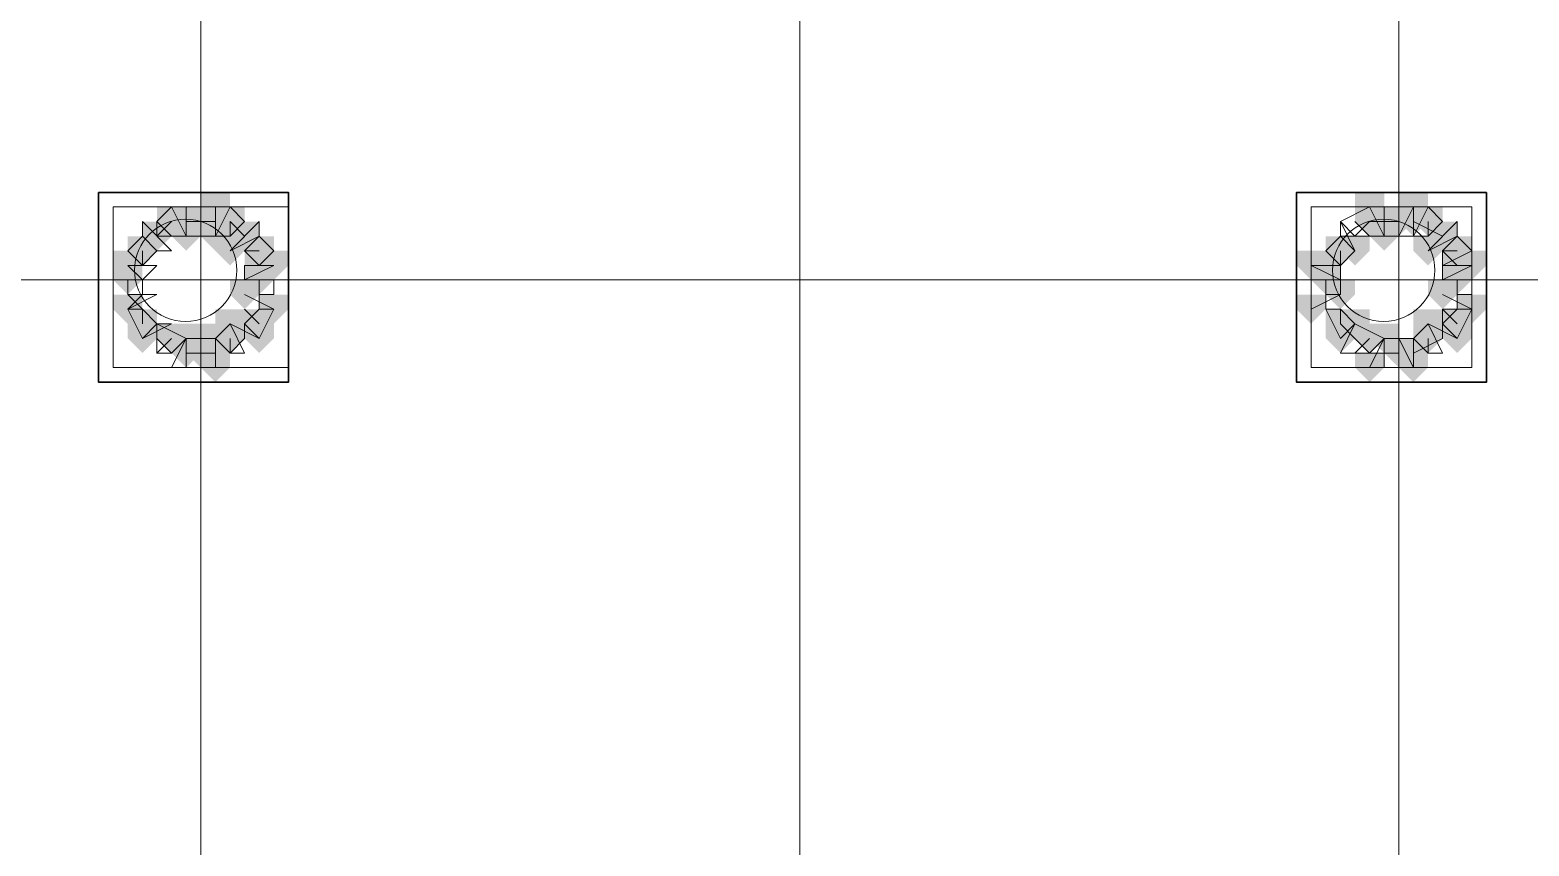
# Model space of a CAD drawing. Header units: millimetres. Extents: x 2315 to 4619, y 1334 to 1897.
# Drawn here: x 3818.82 to 3825.09, y 1554.84 to 1558.26 of the extents above; entities that cross this region are included whole.
import ezdxf

# ---------------------------------------------------------------- set-up
doc = ezdxf.new("R2010")
doc.units = ezdxf.units.MM
for name, color, linetype, true_color in [('PDF_10', 7, 'Continuous', 0x00b85c), ('PDF_AXIS', 7, 'Continuous', 0x00b85c), ('PDF_柱构件', 7, 'Continuous', 0x00b85c), ('PDF_转运站初步方案', 7, 'Continuous', 0x00b85c)]:
    doc.layers.add(name, color=color, linetype=linetype, true_color=true_color)
doc.layers.add('PDF_中心线层', color=1, linetype='Continuous')
doc.layers.add('PDF_粗实线层', color=7, linetype='Continuous')

msp = doc.modelspace()

# ---------------------------------------------------------------- hatches: boundary and pattern name
at = {"layer": 'PDF_10', "transparency": 33554559}
for points in [[(3819.4122, 1557.5163), (3819.3511, 1557.5163), (3819.3511, 1557.4552), (3819.4122, 1557.3941), (3819.4733, 1557.4552), (3819.4733, 1557.5163)], [(3819.4122, 1557.5163), (3819.3511, 1557.5163), (3819.3511, 1557.4552), (3819.4122, 1557.3941), (3819.4733, 1557.4552), (3819.4733, 1557.5163)], [(3819.5343, 1557.5163), (3819.4733, 1557.5163), (3819.4733, 1557.4552), (3819.5343, 1557.3941), (3819.5954, 1557.4552), (3819.5954, 1557.5163)], [(3819.5343, 1557.5163), (3819.4733, 1557.5163), (3819.4733, 1557.4552), (3819.5343, 1557.3941), (3819.5954, 1557.4552), (3819.5954, 1557.5163)], [(3819.6565, 1557.5163), (3819.5954, 1557.5163), (3819.5954, 1557.4552), (3819.6565, 1557.3941), (3819.7176, 1557.4552), (3819.7176, 1557.5163)], [(3819.6565, 1557.5163), (3819.5954, 1557.5163), (3819.5954, 1557.4552), (3819.6565, 1557.3941), (3819.7176, 1557.4552), (3819.7176, 1557.5163)], [(3824.4208, 1557.5163), (3824.3598, 1557.5163), (3824.3598, 1557.4552), (3824.4208, 1557.3941), (3824.4819, 1557.4552), (3824.4819, 1557.5163)], [(3824.4208, 1557.5163), (3824.3598, 1557.5163), (3824.3598, 1557.4552), (3824.4208, 1557.3941), (3824.4819, 1557.4552), (3824.4819, 1557.5163)], [(3824.543, 1557.5163), (3824.4819, 1557.5163), (3824.4819, 1557.4552), (3824.543, 1557.3941), (3824.6041, 1557.4552), (3824.6041, 1557.5163)], [(3824.543, 1557.5163), (3824.4819, 1557.5163), (3824.4819, 1557.4552), (3824.543, 1557.3941), (3824.6041, 1557.4552), (3824.6041, 1557.5163)], [(3824.6652, 1557.5163), (3824.6041, 1557.5163), (3824.6041, 1557.4552), (3824.6652, 1557.3941), (3824.7262, 1557.4552), (3824.7262, 1557.5163)], [(3824.6652, 1557.5163), (3824.6041, 1557.5163), (3824.6041, 1557.4552), (3824.6652, 1557.3941), (3824.7262, 1557.4552), (3824.7262, 1557.5163)], [(3819.29, 1557.3941), (3819.2289, 1557.3941), (3819.2289, 1557.333), (3819.29, 1557.272), (3819.3511, 1557.333), (3819.3511, 1557.3941)], [(3819.29, 1557.3941), (3819.2289, 1557.3941), (3819.2289, 1557.333), (3819.29, 1557.272), (3819.3511, 1557.333), (3819.3511, 1557.3941)], [(3819.29, 1557.3941), (3819.2289, 1557.3941), (3819.2289, 1557.333), (3819.29, 1557.272), (3819.3511, 1557.333), (3819.3511, 1557.3941)], [(3819.7787, 1557.3941), (3819.7176, 1557.3941), (3819.7176, 1557.333), (3819.7787, 1557.272), (3819.8398, 1557.333), (3819.8398, 1557.3941)], [(3819.7787, 1557.3941), (3819.7176, 1557.3941), (3819.7176, 1557.333), (3819.7787, 1557.272), (3819.8398, 1557.333), (3819.8398, 1557.3941)], [(3824.2987, 1557.3941), (3824.2376, 1557.3941), (3824.2376, 1557.333), (3824.2987, 1557.272), (3824.3598, 1557.333), (3824.3598, 1557.3941)], [(3824.2987, 1557.3941), (3824.2376, 1557.3941), (3824.2376, 1557.333), (3824.2987, 1557.272), (3824.3598, 1557.333), (3824.3598, 1557.3941)], [(3824.2987, 1557.3941), (3824.2376, 1557.3941), (3824.2376, 1557.333), (3824.2987, 1557.272), (3824.3598, 1557.333), (3824.3598, 1557.3941)], [(3824.7873, 1557.3941), (3824.7262, 1557.3941), (3824.7262, 1557.333), (3824.7873, 1557.272), (3824.8484, 1557.333), (3824.8484, 1557.3941)], [(3824.7873, 1557.3941), (3824.7262, 1557.3941), (3824.7262, 1557.333), (3824.7873, 1557.272), (3824.8484, 1557.333), (3824.8484, 1557.3941)], [(3819.2289, 1557.272), (3819.1679, 1557.272), (3819.1679, 1557.2109), (3819.2289, 1557.1498), (3819.29, 1557.2109), (3819.29, 1557.272)], [(3819.2289, 1557.272), (3819.1679, 1557.272), (3819.1679, 1557.2109), (3819.2289, 1557.1498), (3819.29, 1557.2109), (3819.29, 1557.272)], [(3819.7787, 1557.272), (3819.7176, 1557.272), (3819.7176, 1557.2109), (3819.7787, 1557.1498), (3819.8398, 1557.2109), (3819.8398, 1557.272)], [(3819.7787, 1557.272), (3819.7176, 1557.272), (3819.7176, 1557.2109), (3819.7787, 1557.1498), (3819.8398, 1557.2109), (3819.8398, 1557.272)], [(3824.2376, 1557.272), (3824.1765, 1557.272), (3824.1765, 1557.2109), (3824.2376, 1557.1498), (3824.2987, 1557.2109), (3824.2987, 1557.272)], [(3824.2376, 1557.272), (3824.1765, 1557.272), (3824.1765, 1557.2109), (3824.2376, 1557.1498), (3824.2987, 1557.2109), (3824.2987, 1557.272)], [(3824.7873, 1557.272), (3824.7262, 1557.272), (3824.7262, 1557.2109), (3824.7873, 1557.1498), (3824.8484, 1557.2109), (3824.8484, 1557.272)], [(3824.7873, 1557.272), (3824.7262, 1557.272), (3824.7262, 1557.2109), (3824.7873, 1557.1498), (3824.8484, 1557.2109), (3824.8484, 1557.272)], [(3819.29, 1557.0887), (3819.2289, 1557.0887), (3819.2289, 1557.0276), (3819.29, 1556.9666), (3819.3511, 1557.0276), (3819.3511, 1557.0887)], [(3819.29, 1557.0887), (3819.2289, 1557.0887), (3819.2289, 1557.0276), (3819.29, 1556.9666), (3819.3511, 1557.0276), (3819.3511, 1557.0887)], [(3819.7787, 1557.0887), (3819.7176, 1557.0887), (3819.7176, 1557.0276), (3819.7787, 1556.9666), (3819.8398, 1557.0276), (3819.8398, 1557.0887)], [(3819.7787, 1557.0887), (3819.7176, 1557.0887), (3819.7176, 1557.0276), (3819.7787, 1556.9666), (3819.8398, 1557.0276), (3819.8398, 1557.0887)], [(3824.2987, 1557.0887), (3824.2376, 1557.0887), (3824.2376, 1557.0276), (3824.2987, 1556.9666), (3824.3598, 1557.0276), (3824.3598, 1557.0887)], [(3824.2987, 1557.0887), (3824.2376, 1557.0887), (3824.2376, 1557.0276), (3824.2987, 1556.9666), (3824.3598, 1557.0276), (3824.3598, 1557.0887)], [(3824.7873, 1557.0887), (3824.7262, 1557.0887), (3824.7262, 1557.0276), (3824.7873, 1556.9666), (3824.8484, 1557.0276), (3824.8484, 1557.0887)], [(3824.7873, 1557.0887), (3824.7262, 1557.0887), (3824.7262, 1557.0276), (3824.7873, 1556.9666), (3824.8484, 1557.0276), (3824.8484, 1557.0887)], [(3819.4122, 1557.0276), (3819.3511, 1557.0276), (3819.3511, 1556.9666), (3819.4122, 1556.9055), (3819.4733, 1556.9666), (3819.4733, 1557.0276)], [(3819.4122, 1557.0276), (3819.3511, 1557.0276), (3819.3511, 1556.9666), (3819.4122, 1556.9055), (3819.4733, 1556.9666), (3819.4733, 1557.0276)], [(3819.6565, 1557.0276), (3819.5954, 1557.0276), (3819.5954, 1556.9666), (3819.6565, 1556.9055), (3819.7176, 1556.9666), (3819.7176, 1557.0276)], [(3819.6565, 1557.0276), (3819.5954, 1557.0276), (3819.5954, 1556.9666), (3819.6565, 1556.9055), (3819.7176, 1556.9666), (3819.7176, 1557.0276)], [(3824.4208, 1557.0276), (3824.3598, 1557.0276), (3824.3598, 1556.9666), (3824.4208, 1556.9055), (3824.4819, 1556.9666), (3824.4819, 1557.0276)], [(3824.4208, 1557.0276), (3824.3598, 1557.0276), (3824.3598, 1556.9666), (3824.4208, 1556.9055), (3824.4819, 1556.9666), (3824.4819, 1557.0276)], [(3824.6652, 1557.0276), (3824.6041, 1557.0276), (3824.6041, 1556.9666), (3824.6652, 1556.9055), (3824.7262, 1556.9666), (3824.7262, 1557.0276)], [(3824.6652, 1557.0276), (3824.6041, 1557.0276), (3824.6041, 1556.9666), (3824.6652, 1556.9055), (3824.7262, 1556.9666), (3824.7262, 1557.0276)], [(3819.5343, 1556.9666), (3819.4733, 1556.9666), (3819.4733, 1556.9055), (3819.5343, 1556.8444), (3819.5954, 1556.9055), (3819.5954, 1556.9666)], [(3819.5343, 1556.9666), (3819.4733, 1556.9666), (3819.4733, 1556.9055), (3819.5343, 1556.8444), (3819.5954, 1556.9055), (3819.5954, 1556.9666)], [(3824.543, 1556.9666), (3824.4819, 1556.9666), (3824.4819, 1556.9055), (3824.543, 1556.8444), (3824.6041, 1556.9055), (3824.6041, 1556.9666)], [(3824.543, 1556.9666), (3824.4819, 1556.9666), (3824.4819, 1556.9055), (3824.543, 1556.8444), (3824.6041, 1556.9055), (3824.6041, 1556.9666)]]:
    msp.add_hatch(color=6, dxfattribs=at).paths.add_polyline_path(points)
at = {"layer": 'PDF_柱构件', "transparency": 33554559}
for points in [[(3819.5954, 1557.5774), (3819.5343, 1557.5774), (3819.5343, 1557.5163), (3819.5954, 1557.4552), (3819.6565, 1557.5163), (3819.6565, 1557.5774)], [(3824.4208, 1557.5774), (3824.3598, 1557.5774), (3824.3598, 1557.5163), (3824.4208, 1557.4552), (3824.4819, 1557.5163), (3824.4819, 1557.5774)], [(3824.6041, 1557.5774), (3824.543, 1557.5774), (3824.543, 1557.5163), (3824.6041, 1557.4552), (3824.6652, 1557.5163), (3824.6652, 1557.5774)], [(3819.4733, 1557.5163), (3819.4122, 1557.5163), (3819.4122, 1557.4552), (3819.4733, 1557.3941), (3819.5343, 1557.4552), (3819.5343, 1557.5163)], [(3819.5954, 1557.5163), (3819.5343, 1557.5163), (3819.5343, 1557.4552), (3819.5954, 1557.3941), (3819.6565, 1557.4552), (3819.6565, 1557.5163)], [(3824.6041, 1557.5163), (3824.543, 1557.5163), (3824.543, 1557.4552), (3824.6041, 1557.3941), (3824.6652, 1557.4552), (3824.6652, 1557.5163)], [(3819.3511, 1557.4552), (3819.29, 1557.4552), (3819.29, 1557.3941), (3819.3511, 1557.333), (3819.4122, 1557.3941), (3819.4122, 1557.4552)], [(3819.4733, 1557.4552), (3819.4122, 1557.4552), (3819.4122, 1557.3941), (3819.4733, 1557.333), (3819.5343, 1557.3941), (3819.5343, 1557.4552)], [(3819.5954, 1557.4552), (3819.5343, 1557.4552), (3819.5343, 1557.3941), (3819.5954, 1557.333), (3819.6565, 1557.3941), (3819.6565, 1557.4552)], [(3819.7176, 1557.4552), (3819.6565, 1557.4552), (3819.6565, 1557.3941), (3819.7176, 1557.333), (3819.7787, 1557.3941), (3819.7787, 1557.4552)], [(3824.4819, 1557.4552), (3824.4208, 1557.4552), (3824.4208, 1557.3941), (3824.4819, 1557.333), (3824.543, 1557.3941), (3824.543, 1557.4552)], [(3824.7262, 1557.4552), (3824.6652, 1557.4552), (3824.6652, 1557.3941), (3824.7262, 1557.333), (3824.7873, 1557.3941), (3824.7873, 1557.4552)], [(3819.6565, 1557.3941), (3819.5954, 1557.3941), (3819.5954, 1557.333), (3819.6565, 1557.272), (3819.7176, 1557.333), (3819.7176, 1557.3941)], [(3824.3598, 1557.3941), (3824.2987, 1557.3941), (3824.2987, 1557.333), (3824.3598, 1557.272), (3824.4208, 1557.333), (3824.4208, 1557.3941)], [(3824.6652, 1557.3941), (3824.6041, 1557.3941), (3824.6041, 1557.333), (3824.6652, 1557.272), (3824.7262, 1557.333), (3824.7262, 1557.3941)], [(3819.2289, 1557.333), (3819.1679, 1557.333), (3819.1679, 1557.272), (3819.2289, 1557.2109), (3819.29, 1557.272), (3819.29, 1557.333)], [(3819.7787, 1557.333), (3819.7176, 1557.333), (3819.7176, 1557.272), (3819.7787, 1557.2109), (3819.8398, 1557.272), (3819.8398, 1557.333)], [(3819.8398, 1557.333), (3819.7787, 1557.333), (3819.7787, 1557.272), (3819.8398, 1557.2109), (3819.9008, 1557.272), (3819.9008, 1557.333)], [(3824.1765, 1557.333), (3824.1154, 1557.333), (3824.1154, 1557.272), (3824.1765, 1557.2109), (3824.2376, 1557.272), (3824.2376, 1557.333)], [(3824.2376, 1557.333), (3824.1765, 1557.333), (3824.1765, 1557.272), (3824.2376, 1557.2109), (3824.2987, 1557.272), (3824.2987, 1557.333)], [(3824.7873, 1557.333), (3824.7262, 1557.333), (3824.7262, 1557.272), (3824.7873, 1557.2109), (3824.8484, 1557.272), (3824.8484, 1557.333)], [(3824.8484, 1557.333), (3824.7873, 1557.333), (3824.7873, 1557.272), (3824.8484, 1557.2109), (3824.9095, 1557.272), (3824.9095, 1557.333)], [(3819.2289, 1557.1498), (3819.1679, 1557.1498), (3819.1679, 1557.0887), (3819.2289, 1557.0276), (3819.29, 1557.0887), (3819.29, 1557.1498)], [(3819.7176, 1557.2109), (3819.6565, 1557.2109), (3819.6565, 1557.1498), (3819.7176, 1557.0887), (3819.7787, 1557.1498), (3819.7787, 1557.2109)], [(3819.8398, 1557.1498), (3819.7787, 1557.1498), (3819.7787, 1557.0887), (3819.8398, 1557.0276), (3819.9008, 1557.0887), (3819.9008, 1557.1498)], [(3824.1765, 1557.1498), (3824.1154, 1557.1498), (3824.1154, 1557.0887), (3824.1765, 1557.0276), (3824.2376, 1557.0887), (3824.2376, 1557.1498)], [(3824.2987, 1557.2109), (3824.2376, 1557.2109), (3824.2376, 1557.1498), (3824.2987, 1557.0887), (3824.3598, 1557.1498), (3824.3598, 1557.2109)], [(3824.7262, 1557.2109), (3824.6652, 1557.2109), (3824.6652, 1557.1498), (3824.7262, 1557.0887), (3824.7873, 1557.1498), (3824.7873, 1557.2109)], [(3824.8484, 1557.1498), (3824.7873, 1557.1498), (3824.7873, 1557.0887), (3824.8484, 1557.0276), (3824.9095, 1557.0887), (3824.9095, 1557.1498)], [(3819.6565, 1557.0887), (3819.5954, 1557.0887), (3819.5954, 1557.0276), (3819.6565, 1556.9666), (3819.7176, 1557.0276), (3819.7176, 1557.0887)], [(3824.3598, 1557.0887), (3824.2987, 1557.0887), (3824.2987, 1557.0276), (3824.3598, 1556.9666), (3824.4208, 1557.0276), (3824.4208, 1557.0887)], [(3824.6652, 1557.0887), (3824.6041, 1557.0887), (3824.6041, 1557.0276), (3824.6652, 1556.9666), (3824.7262, 1557.0276), (3824.7262, 1557.0887)], [(3819.29, 1557.0276), (3819.2289, 1557.0276), (3819.2289, 1556.9666), (3819.29, 1556.9055), (3819.3511, 1556.9666), (3819.3511, 1557.0276)], [(3819.4733, 1557.0276), (3819.4122, 1557.0276), (3819.4122, 1556.9666), (3819.4733, 1556.9055), (3819.5343, 1556.9666), (3819.5343, 1557.0276)], [(3819.5954, 1557.0276), (3819.5343, 1557.0276), (3819.5343, 1556.9666), (3819.5954, 1556.9055), (3819.6565, 1556.9666), (3819.6565, 1557.0276)], [(3819.7787, 1557.0276), (3819.7176, 1557.0276), (3819.7176, 1556.9666), (3819.7787, 1556.9055), (3819.8398, 1556.9666), (3819.8398, 1557.0276)], [(3824.2987, 1557.0276), (3824.2376, 1557.0276), (3824.2376, 1556.9666), (3824.2987, 1556.9055), (3824.3598, 1556.9666), (3824.3598, 1557.0276)], [(3824.4819, 1557.0276), (3824.4208, 1557.0276), (3824.4208, 1556.9666), (3824.4819, 1556.9055), (3824.543, 1556.9666), (3824.543, 1557.0276)], [(3824.7873, 1557.0276), (3824.7262, 1557.0276), (3824.7262, 1556.9666), (3824.7873, 1556.9055), (3824.8484, 1556.9666), (3824.8484, 1557.0276)], [(3819.4733, 1556.9666), (3819.4122, 1556.9666), (3819.4122, 1556.9055), (3819.4733, 1556.8444), (3819.5343, 1556.9055), (3819.5343, 1556.9666)], [(3819.5954, 1556.9666), (3819.5343, 1556.9666), (3819.5343, 1556.9055), (3819.5954, 1556.8444), (3819.6565, 1556.9055), (3819.6565, 1556.9666)], [(3824.6041, 1556.9666), (3824.543, 1556.9666), (3824.543, 1556.9055), (3824.6041, 1556.8444), (3824.6652, 1556.9055), (3824.6652, 1556.9666)], [(3819.5954, 1556.9055), (3819.5343, 1556.9055), (3819.5343, 1556.8444), (3819.5954, 1556.7833), (3819.6565, 1556.8444), (3819.6565, 1556.9055)], [(3824.4208, 1556.9055), (3824.3598, 1556.9055), (3824.3598, 1556.8444), (3824.4208, 1556.7833), (3824.4819, 1556.8444), (3824.4819, 1556.9055)], [(3824.6041, 1556.9055), (3824.543, 1556.9055), (3824.543, 1556.8444), (3824.6041, 1556.7833), (3824.6652, 1556.8444), (3824.6652, 1556.9055)]]:
    msp.add_hatch(color=6, dxfattribs=at).paths.add_polyline_path(points)
at = {"layer": 'PDF_转运站初步方案', "transparency": 33554559}
for points in [[(3819.4122, 1557.5163), (3819.3511, 1557.5163), (3819.3511, 1557.4552), (3819.4122, 1557.3941), (3819.4733, 1557.4552), (3819.4733, 1557.5163)], [(3819.4122, 1557.5163), (3819.3511, 1557.5163), (3819.3511, 1557.4552), (3819.4122, 1557.3941), (3819.4733, 1557.4552), (3819.4733, 1557.5163)], [(3819.5343, 1557.5163), (3819.4733, 1557.5163), (3819.4733, 1557.4552), (3819.5343, 1557.3941), (3819.5954, 1557.4552), (3819.5954, 1557.5163)], [(3819.5343, 1557.5163), (3819.4733, 1557.5163), (3819.4733, 1557.4552), (3819.5343, 1557.3941), (3819.5954, 1557.4552), (3819.5954, 1557.5163)], [(3819.6565, 1557.5163), (3819.5954, 1557.5163), (3819.5954, 1557.4552), (3819.6565, 1557.3941), (3819.7176, 1557.4552), (3819.7176, 1557.5163)], [(3819.6565, 1557.5163), (3819.5954, 1557.5163), (3819.5954, 1557.4552), (3819.6565, 1557.3941), (3819.7176, 1557.4552), (3819.7176, 1557.5163)], [(3824.4208, 1557.5163), (3824.3598, 1557.5163), (3824.3598, 1557.4552), (3824.4208, 1557.3941), (3824.4819, 1557.4552), (3824.4819, 1557.5163)], [(3824.4208, 1557.5163), (3824.3598, 1557.5163), (3824.3598, 1557.4552), (3824.4208, 1557.3941), (3824.4819, 1557.4552), (3824.4819, 1557.5163)], [(3824.543, 1557.5163), (3824.4819, 1557.5163), (3824.4819, 1557.4552), (3824.543, 1557.3941), (3824.6041, 1557.4552), (3824.6041, 1557.5163)], [(3824.543, 1557.5163), (3824.4819, 1557.5163), (3824.4819, 1557.4552), (3824.543, 1557.3941), (3824.6041, 1557.4552), (3824.6041, 1557.5163)], [(3824.6652, 1557.5163), (3824.6041, 1557.5163), (3824.6041, 1557.4552), (3824.6652, 1557.3941), (3824.7262, 1557.4552), (3824.7262, 1557.5163)], [(3824.6652, 1557.5163), (3824.6041, 1557.5163), (3824.6041, 1557.4552), (3824.6652, 1557.3941), (3824.7262, 1557.4552), (3824.7262, 1557.5163)], [(3819.29, 1557.3941), (3819.2289, 1557.3941), (3819.2289, 1557.333), (3819.29, 1557.272), (3819.3511, 1557.333), (3819.3511, 1557.3941)], [(3819.29, 1557.3941), (3819.2289, 1557.3941), (3819.2289, 1557.333), (3819.29, 1557.272), (3819.3511, 1557.333), (3819.3511, 1557.3941)], [(3819.7787, 1557.3941), (3819.7176, 1557.3941), (3819.7176, 1557.333), (3819.7787, 1557.272), (3819.8398, 1557.333), (3819.8398, 1557.3941)], [(3819.7787, 1557.3941), (3819.7176, 1557.3941), (3819.7176, 1557.333), (3819.7787, 1557.272), (3819.8398, 1557.333), (3819.8398, 1557.3941)], [(3824.2987, 1557.3941), (3824.2376, 1557.3941), (3824.2376, 1557.333), (3824.2987, 1557.272), (3824.3598, 1557.333), (3824.3598, 1557.3941)], [(3824.2987, 1557.3941), (3824.2376, 1557.3941), (3824.2376, 1557.333), (3824.2987, 1557.272), (3824.3598, 1557.333), (3824.3598, 1557.3941)], [(3824.7873, 1557.3941), (3824.7262, 1557.3941), (3824.7262, 1557.333), (3824.7873, 1557.272), (3824.8484, 1557.333), (3824.8484, 1557.3941)], [(3824.7873, 1557.3941), (3824.7262, 1557.3941), (3824.7262, 1557.333), (3824.7873, 1557.272), (3824.8484, 1557.333), (3824.8484, 1557.3941)], [(3819.2289, 1557.272), (3819.1679, 1557.272), (3819.1679, 1557.2109), (3819.2289, 1557.1498), (3819.29, 1557.2109), (3819.29, 1557.272)], [(3819.2289, 1557.272), (3819.1679, 1557.272), (3819.1679, 1557.2109), (3819.2289, 1557.1498), (3819.29, 1557.2109), (3819.29, 1557.272)], [(3819.7787, 1557.272), (3819.7176, 1557.272), (3819.7176, 1557.2109), (3819.7787, 1557.1498), (3819.8398, 1557.2109), (3819.8398, 1557.272)], [(3819.7787, 1557.272), (3819.7176, 1557.272), (3819.7176, 1557.2109), (3819.7787, 1557.1498), (3819.8398, 1557.2109), (3819.8398, 1557.272)], [(3824.2376, 1557.272), (3824.1765, 1557.272), (3824.1765, 1557.2109), (3824.2376, 1557.1498), (3824.2987, 1557.2109), (3824.2987, 1557.272)], [(3824.2376, 1557.272), (3824.1765, 1557.272), (3824.1765, 1557.2109), (3824.2376, 1557.1498), (3824.2987, 1557.2109), (3824.2987, 1557.272)], [(3824.7873, 1557.272), (3824.7262, 1557.272), (3824.7262, 1557.2109), (3824.7873, 1557.1498), (3824.8484, 1557.2109), (3824.8484, 1557.272)], [(3824.7873, 1557.272), (3824.7262, 1557.272), (3824.7262, 1557.2109), (3824.7873, 1557.1498), (3824.8484, 1557.2109), (3824.8484, 1557.272)], [(3819.29, 1557.0887), (3819.2289, 1557.0887), (3819.2289, 1557.0276), (3819.29, 1556.9666), (3819.3511, 1557.0276), (3819.3511, 1557.0887)], [(3819.29, 1557.0887), (3819.2289, 1557.0887), (3819.2289, 1557.0276), (3819.29, 1556.9666), (3819.3511, 1557.0276), (3819.3511, 1557.0887)], [(3819.7787, 1557.0887), (3819.7176, 1557.0887), (3819.7176, 1557.0276), (3819.7787, 1556.9666), (3819.8398, 1557.0276), (3819.8398, 1557.0887)], [(3819.7787, 1557.0887), (3819.7176, 1557.0887), (3819.7176, 1557.0276), (3819.7787, 1556.9666), (3819.8398, 1557.0276), (3819.8398, 1557.0887)], [(3824.2987, 1557.0887), (3824.2376, 1557.0887), (3824.2376, 1557.0276), (3824.2987, 1556.9666), (3824.3598, 1557.0276), (3824.3598, 1557.0887)], [(3824.2987, 1557.0887), (3824.2376, 1557.0887), (3824.2376, 1557.0276), (3824.2987, 1556.9666), (3824.3598, 1557.0276), (3824.3598, 1557.0887)], [(3824.7873, 1557.0887), (3824.7262, 1557.0887), (3824.7262, 1557.0276), (3824.7873, 1556.9666), (3824.8484, 1557.0276), (3824.8484, 1557.0887)], [(3824.7873, 1557.0887), (3824.7262, 1557.0887), (3824.7262, 1557.0276), (3824.7873, 1556.9666), (3824.8484, 1557.0276), (3824.8484, 1557.0887)], [(3819.4122, 1557.0276), (3819.3511, 1557.0276), (3819.3511, 1556.9666), (3819.4122, 1556.9055), (3819.4733, 1556.9666), (3819.4733, 1557.0276)], [(3819.4122, 1557.0276), (3819.3511, 1557.0276), (3819.3511, 1556.9666), (3819.4122, 1556.9055), (3819.4733, 1556.9666), (3819.4733, 1557.0276)], [(3819.6565, 1557.0276), (3819.5954, 1557.0276), (3819.5954, 1556.9666), (3819.6565, 1556.9055), (3819.7176, 1556.9666), (3819.7176, 1557.0276)], [(3819.6565, 1557.0276), (3819.5954, 1557.0276), (3819.5954, 1556.9666), (3819.6565, 1556.9055), (3819.7176, 1556.9666), (3819.7176, 1557.0276)], [(3824.4208, 1557.0276), (3824.3598, 1557.0276), (3824.3598, 1556.9666), (3824.4208, 1556.9055), (3824.4819, 1556.9666), (3824.4819, 1557.0276)], [(3824.4208, 1557.0276), (3824.3598, 1557.0276), (3824.3598, 1556.9666), (3824.4208, 1556.9055), (3824.4819, 1556.9666), (3824.4819, 1557.0276)], [(3824.6652, 1557.0276), (3824.6041, 1557.0276), (3824.6041, 1556.9666), (3824.6652, 1556.9055), (3824.7262, 1556.9666), (3824.7262, 1557.0276)], [(3824.6652, 1557.0276), (3824.6041, 1557.0276), (3824.6041, 1556.9666), (3824.6652, 1556.9055), (3824.7262, 1556.9666), (3824.7262, 1557.0276)], [(3819.5343, 1556.9666), (3819.4733, 1556.9666), (3819.4733, 1556.9055), (3819.5343, 1556.8444), (3819.5954, 1556.9055), (3819.5954, 1556.9666)], [(3819.5343, 1556.9666), (3819.4733, 1556.9666), (3819.4733, 1556.9055), (3819.5343, 1556.8444), (3819.5954, 1556.9055), (3819.5954, 1556.9666)], [(3824.543, 1556.9666), (3824.4819, 1556.9666), (3824.4819, 1556.9055), (3824.543, 1556.8444), (3824.6041, 1556.9055), (3824.6041, 1556.9666)], [(3824.543, 1556.9666), (3824.4819, 1556.9666), (3824.4819, 1556.9055), (3824.543, 1556.8444), (3824.6041, 1556.9055), (3824.6041, 1556.9666)]]:
    msp.add_hatch(color=6, dxfattribs=at).paths.add_polyline_path(points)

# ---------------------------------------------------------------- linework, layer by layer
at = {"layer": 'PDF_10', "color": 6, "lineweight": 18}
for points in [[(3819.5343, 1557.4552), (3819.5343, 1557.5163)], [(3824.543, 1557.5163), (3824.543, 1557.4552), (3824.4819, 1557.4552)], [(3819.3511, 1557.3941), (3819.4122, 1557.4552)], [(3819.4122, 1557.3941), (3819.3511, 1557.4552)], [(3819.4733, 1557.4552), (3819.5954, 1557.4552)], [(3819.6565, 1557.3941), (3819.6565, 1557.4552), (3819.7176, 1557.3941)], [(3824.4208, 1557.4552), (3824.3598, 1557.3941)], [(3824.4208, 1557.3941), (3824.3598, 1557.4552)], [(3824.7262, 1557.3941), (3824.6041, 1557.4552)], [(3824.6652, 1557.3941), (3824.6652, 1557.4552)], [(3819.29, 1557.272), (3819.29, 1557.333)], [(3819.7787, 1557.333), (3819.7176, 1557.333), (3819.7787, 1557.272)], [(3824.2987, 1557.333), (3824.2987, 1557.272)], [(3824.7873, 1557.272), (3824.7262, 1557.333), (3824.7873, 1557.333)], [(3819.2289, 1557.1498), (3819.2289, 1557.2109), (3819.29, 1557.2109)], [(3819.8398, 1557.2109), (3819.7787, 1557.2109), (3819.7787, 1557.1498)], [(3824.2987, 1557.2109), (3824.2376, 1557.2109), (3824.2376, 1557.1498)], [(3824.7873, 1557.1498), (3824.7873, 1557.2109), (3824.8484, 1557.2109)], [(3819.29, 1557.0276), (3819.29, 1557.0887), (3819.29, 1557.0276)], [(3819.7787, 1557.0887), (3819.7176, 1557.0276)], [(3819.7176, 1557.0887), (3819.7787, 1557.0276)], [(3824.2987, 1557.0276), (3824.2987, 1557.0887), (3824.2987, 1557.0276)], [(3824.7262, 1557.0276), (3824.7873, 1557.0887)], [(3824.7262, 1557.0887), (3824.7873, 1557.0276)], [(3819.4122, 1556.9055), (3819.3511, 1556.9666)], [(3819.4122, 1556.9666), (3819.3511, 1556.9055)], [(3819.5343, 1556.9666), (3819.5343, 1556.9055)], [(3819.7176, 1556.9666), (3819.6565, 1556.9055), (3819.6565, 1556.9666)], [(3824.3598, 1556.9666), (3824.4208, 1556.9055)], [(3824.4208, 1556.9666), (3824.3598, 1556.9055)], [(3824.4819, 1556.9055), (3824.543, 1556.9055), (3824.543, 1556.9666)], [(3824.6041, 1556.9055), (3824.7262, 1556.9666)], [(3824.6652, 1556.9666), (3824.6652, 1556.9055)], [(3819.5954, 1556.9055), (3819.4733, 1556.9055)]]:
    msp.add_lwpolyline(points, dxfattribs=at)
at = {"layer": 'PDF_AXIS', "color": 6, "lineweight": 18}
for points in [[(3819.1679, 1557.5163), (3819.1679, 1556.8444), (3819.9008, 1556.8444), (3819.9008, 1557.5163)], [(3824.8484, 1557.5163), (3824.8484, 1556.8444), (3824.1765, 1556.8444), (3824.1765, 1557.5163)]]:
    msp.add_lwpolyline(points, close=True, dxfattribs=at)
at = {"layer": 'PDF_中心线层', "color": 6, "lineweight": 18}
msp.add_lwpolyline([(3822.0387, 1560.6925), (3822.0387, 1548.6595)], close=True, dxfattribs=at)
for points in [[(3819.5343, 1549.2093), (3819.5343, 1560.1428)], [(3824.543, 1549.2093), (3824.543, 1560.1428)], [(3816.6025, 1557.2109), (3827.4749, 1557.2109)]]:
    msp.add_lwpolyline(points, dxfattribs=at)
at = {"layer": 'PDF_柱构件', "color": 6, "lineweight": 18}
for points in [[(3819.3511, 1557.3941), (3819.4733, 1557.3941), (3819.4122, 1557.5163), (3819.3511, 1557.4552)], [(3819.4122, 1557.5163), (3819.4733, 1557.3941), (3819.4733, 1557.5163)], [(3819.4733, 1557.3941), (3819.5954, 1557.3941), (3819.5954, 1557.5163), (3819.4733, 1557.5163)], [(3819.5954, 1557.5163), (3819.5954, 1557.3941)], [(3819.5954, 1557.3941), (3819.6565, 1557.3941), (3819.7176, 1557.4552), (3819.6565, 1557.5163)], [(3824.4819, 1557.3941), (3824.3598, 1557.3941), (3824.2987, 1557.4552), (3824.4208, 1557.5163)], [(3824.4208, 1557.5163), (3824.4819, 1557.3941)], [(3824.543, 1557.3941), (3824.4819, 1557.3941), (3824.4819, 1557.5163), (3824.543, 1557.5163)], [(3824.6041, 1557.5163), (3824.6041, 1557.3941), (3824.543, 1557.3941)], [(3824.6652, 1557.3941), (3824.6041, 1557.3941), (3824.6652, 1557.5163), (3824.7262, 1557.4552)], [(3819.29, 1557.3941), (3819.3511, 1557.333), (3819.4122, 1557.333), (3819.29, 1557.4552)], [(3819.7787, 1557.4552), (3819.6565, 1557.333), (3819.7787, 1557.3941)], [(3824.2987, 1557.4552), (3824.3598, 1557.333), (3824.2987, 1557.3941)], [(3824.7873, 1557.3941), (3824.6652, 1557.333), (3824.7873, 1557.4552)], [(3819.29, 1557.272), (3819.3511, 1557.333), (3819.29, 1557.3941), (3819.2289, 1557.333)], [(3819.7176, 1557.333), (3819.7787, 1557.272), (3819.8398, 1557.333), (3819.7787, 1557.3941)], [(3824.3598, 1557.333), (3824.2987, 1557.272), (3824.2376, 1557.333), (3824.2987, 1557.3941)], [(3824.7262, 1557.272), (3824.7262, 1557.333), (3824.7873, 1557.3941), (3824.8484, 1557.333)], [(3819.2289, 1557.272), (3819.29, 1557.2109), (3819.3511, 1557.272)], [(3819.8398, 1557.272), (3819.7176, 1557.272), (3819.7176, 1557.2109)], [(3824.1765, 1557.272), (3824.2987, 1557.272), (3824.2987, 1557.2109)], [(3824.8484, 1557.272), (3824.7262, 1557.2109), (3824.7262, 1557.272)], [(3819.29, 1557.1498), (3819.29, 1557.2109), (3819.2289, 1557.2109), (3819.2289, 1557.1498)], [(3819.2289, 1557.0887), (3819.3511, 1557.1498), (3819.29, 1557.1498)], [(3819.8398, 1557.0887), (3819.7176, 1557.1498)], [(3819.7787, 1557.2109), (3819.7787, 1557.1498), (3819.8398, 1557.1498), (3819.8398, 1557.2109)], [(3824.1765, 1557.0887), (3824.2987, 1557.1498)], [(3824.2987, 1557.2109), (3824.2987, 1557.1498), (3824.2376, 1557.1498), (3824.2376, 1557.2109)], [(3824.8484, 1557.0887), (3824.7262, 1557.1498)], [(3824.7873, 1557.1498), (3824.7873, 1557.2109), (3824.8484, 1557.2109), (3824.8484, 1557.1498)], [(3819.3511, 1557.0276), (3819.29, 1557.0887), (3819.2289, 1557.0887), (3819.29, 1556.9666)], [(3819.7787, 1557.0887), (3819.7176, 1557.0276), (3819.7787, 1556.9666), (3819.8398, 1557.0887)], [(3824.2987, 1557.0887), (3824.3598, 1557.0276), (3824.2987, 1556.9666), (3824.2376, 1557.0887)], [(3824.7262, 1557.0276), (3824.7262, 1557.0887), (3824.8484, 1557.0887), (3824.7873, 1556.9666)], [(3819.29, 1556.9666), (3819.4122, 1557.0276), (3819.3511, 1557.0276)], [(3819.4733, 1556.9666), (3819.3511, 1557.0276), (3819.3511, 1556.9055), (3819.4122, 1556.9055)], [(3819.6565, 1557.0276), (3819.5954, 1556.9666), (3819.6565, 1556.9055), (3819.7176, 1556.9055)], [(3819.7787, 1556.9666), (3819.6565, 1557.0276)], [(3824.2987, 1556.9666), (3824.3598, 1557.0276)], [(3824.3598, 1557.0276), (3824.4819, 1556.9666), (3824.4208, 1556.9055), (3824.2987, 1556.9055)], [(3824.6041, 1556.9666), (3824.6652, 1557.0276), (3824.7262, 1556.9055), (3824.6652, 1556.9055)], [(3824.7873, 1556.9666), (3824.6652, 1557.0276)], [(3819.4733, 1556.8444), (3819.4733, 1556.9666), (3819.4122, 1556.8444)], [(3819.5954, 1556.9666), (3819.4733, 1556.9666), (3819.4733, 1556.8444), (3819.5954, 1556.8444)], [(3819.5954, 1556.8444), (3819.5954, 1556.9666)], [(3824.4208, 1556.8444), (3824.4819, 1556.9666)], [(3824.4819, 1556.9666), (3824.543, 1556.9666), (3824.543, 1556.8444), (3824.4819, 1556.8444)], [(3824.6041, 1556.8444), (3824.543, 1556.9666), (3824.6041, 1556.9666)]]:
    msp.add_lwpolyline(points, close=True, dxfattribs=at)
for points in [[(3824.4819, 1557.4552), (3824.4208, 1557.4552)], [(3824.3598, 1557.3941), (3824.2987, 1557.3941)], [(3819.2289, 1557.272), (3819.29, 1557.272)], [(3819.29, 1557.0887), (3819.2289, 1557.1498)], [(3819.7787, 1557.1498), (3819.7787, 1557.0887)], [(3824.2376, 1557.1498), (3824.2376, 1557.0887)], [(3824.7873, 1557.0887), (3824.7873, 1557.1498)], [(3819.3511, 1556.9666), (3819.3511, 1557.0276)], [(3819.7176, 1557.0276), (3819.7176, 1556.9666)], [(3824.2987, 1557.0276), (3824.3598, 1556.9666)], [(3824.7262, 1556.9666), (3824.7262, 1557.0276)], [(3824.4208, 1556.9055), (3824.4819, 1556.9055)]]:
    msp.add_lwpolyline(points, dxfattribs=at)
at = {"layer": 'PDF_粗实线层', "color": 6, "lineweight": 35}
for points in [[(3819.1068, 1557.5774), (3819.9008, 1557.5774), (3819.9008, 1556.7833), (3819.1068, 1556.7833)], [(3824.9095, 1557.5774), (3824.1154, 1557.5774), (3824.1154, 1556.7833), (3824.9095, 1556.7833)]]:
    msp.add_lwpolyline(points, close=True, dxfattribs=at)
at = {"layer": 'PDF_转运站初步方案', "color": 6, "lineweight": 18}
for centre in [(3819.4711, 1557.2514), (3819.4711, 1557.2514), (3824.4799, 1557.2514), (3824.4799, 1557.2514)]:
    msp.add_circle(centre, 0.2138, dxfattribs=at)

doc.saveas('drawing.dxf')
